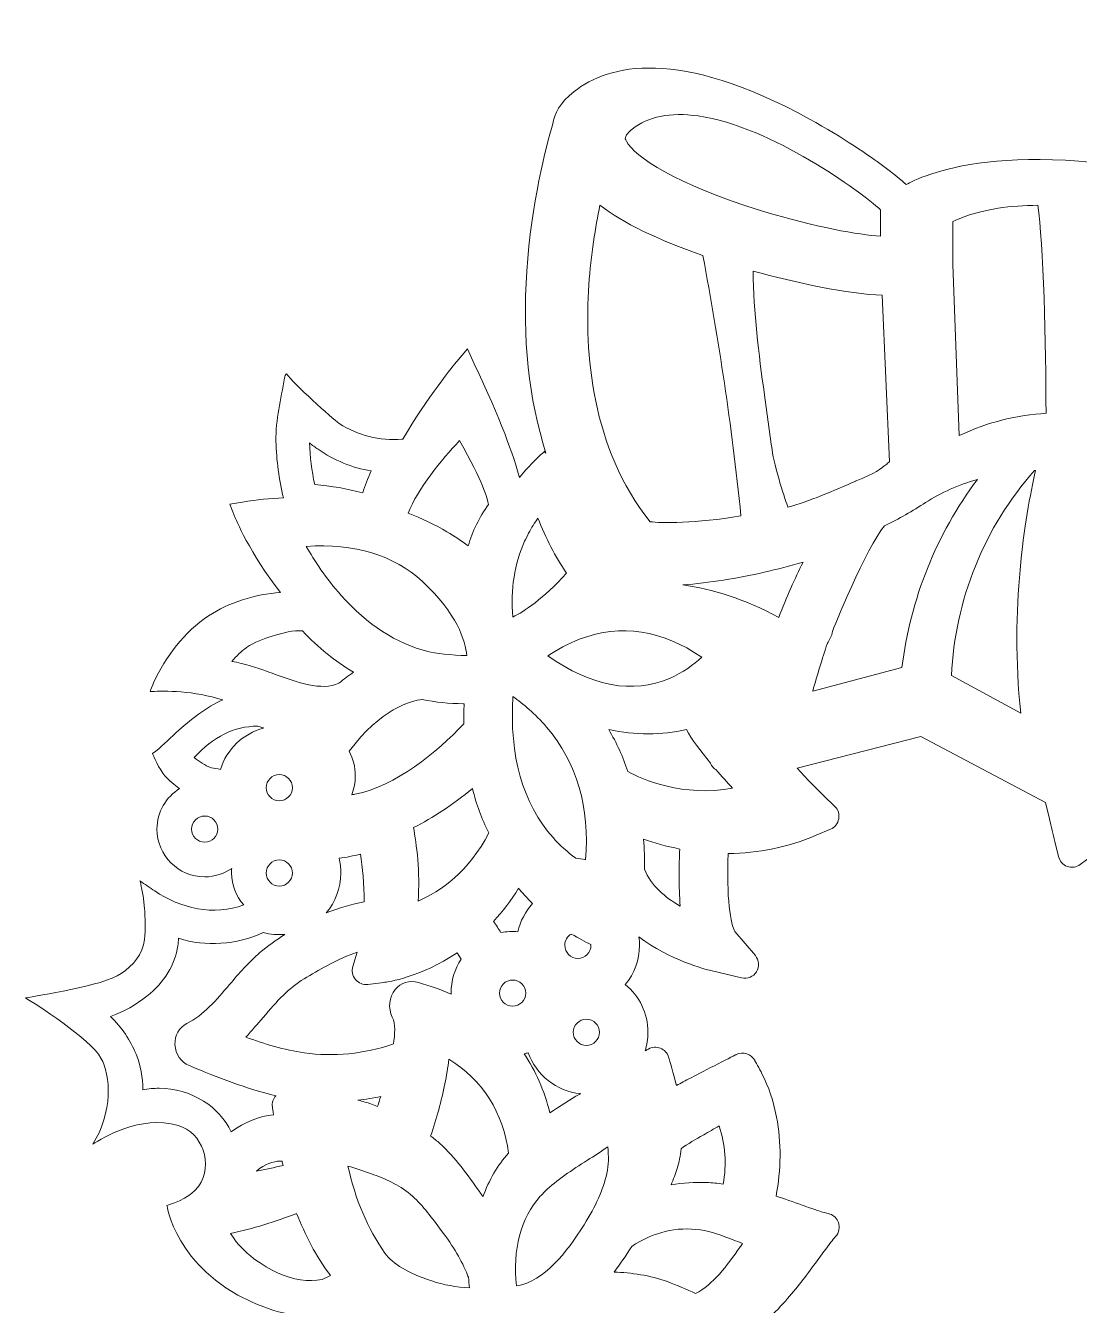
# Model space of a CAD drawing. Header units: millimetres. Extents: x 17 to 650, y -977 to -9.
# Drawn here: x 347.2 to 499.2, y -199 to -14.4 of the extents above; entities that cross this region are included whole.
import ezdxf

# ---------------------------------------------------------------- set-up
doc = ezdxf.new("R2010")
doc.units = ezdxf.units.MM
doc.header["$MEASUREMENT"] = 0
doc.layers.add('Layer 4', color=7, linetype='Continuous')

msp = doc.modelspace()

# ---------------------------------------------------------------- linework, layer by layer
at = {"layer": 'Layer 4', "lineweight": 0}
for points, knots in [([(646.87, -158.68), (637.45, -154.76), (641.13, -146.48), (639.84, -146.86), (636.29, -147.9), (632.24, -146.38), (630.25, -143.28), (634.46, -141.24), (638.1, -138.02), (640.73, -133.82), (640.99, -133.4), (642, -131.52), (642, -131.52), (642, -131.52), (639.9, -131.72), (639.38, -131.79), (632.04, -132.75), (624.52, -130.03), (619.63, -124.46), (622.81, -124.03), (625.26, -121.3), (625.26, -118.01), (625.26, -114.79), (622.9, -112.11), (619.82, -111.59), (622.51, -110.79), (624.48, -108.3), (624.48, -105.35), (624.48, -102.08), (622.05, -99.37), (618.91, -98.91), (618.91, -98.91), (619.46, -98.43), (619.46, -98.43), (619.46, -98.43), (617.59, -97.38), (617.59, -97.38), (614.81, -95.84), (612.24, -94.65), (609.89, -93.76), (611.46, -91.29), (611.93, -88.35), (612.6, -85.52), (613.05, -83.63), (613.51, -81.75), (614, -79.88), (614.49, -78), (615.23, -72.62), (615.23, -72.62), (615.23, -72.62), (602.96, -75.57), (598.57, -79.06), (598.95, -77.38), (599.09, -76.31), (599.1, -76.19), (599.1, -76.19), (599.33, -74.4), (599.33, -74.4), (599.33, -74.4), (597.52, -74.51), (597.52, -74.51), (593.18, -74.78), (589.27, -75.6), (585.82, -76.96), (586.09, -70.87), (580.93, -58.31), (580.36, -58.81), (577.92, -60.91), (573.96, -63.06), (571.76, -65.46), (571.72, -65.51), (571.67, -65.57), (571.63, -65.62), (573.5, -55.07), (574.13, -43.1), (572.71, -34.33), (572.15, -30.84), (571.28, -28.04), (570.13, -25.93), (570.09, -25.83), (570.07, -25.73), (570.03, -25.63), (569.92, -25.36), (569.76, -25.16), (569.57, -25.01), (568.53, -23.42), (567.29, -22.31), (565.84, -21.7), (548.5, -14.37), (521.1, -34.13), (517.75, -37.19), (489.02, -29.77), (476.09, -36.23), (474.21, -37.3), (473.5, -36.65), (472.43, -35.77), (470.78, -34.55), (468.96, -33.21), (465.17, -30.55), (460.27, -27.86), (441.32, -17.46), (431.33, -19.96), (426.29, -23.89), (424.24, -25.49), (423.43, -27.1), (423.25, -28.54), (422.23, -31.94), (420.13, -39.93), (419.47, -49.78), (418.82, -59.45), (419.77, -68.29), (422.24, -76.03), (422.24, -76.03), (422.01, -75.83), (422.01, -75.83), (422.02, -75.82), (422.04, -75.8), (422.07, -75.77), (422.03, -75.81), (421.97, -75.86), (421.88, -75.94), (420.81, -76.88), (419.61, -78.08), (418.42, -79.56), (417.6, -76.38), (415.73, -71.33), (411.91, -63.14), (411.91, -63.14), (410.91, -60.99), (410.91, -60.99), (410.91, -60.99), (409.4, -62.81), (409.4, -62.81), (409.12, -63.15), (405.05, -68.08), (401.6, -74.04), (401.56, -74.04), (401.52, -74.03), (401.47, -74.03), (398.28, -74.25), (395.12, -73.54), (392.43, -71.76), (391.32, -71.02), (385.85, -65.98), (384.82, -64.59), (384.69, -64.75), (384.59, -64.95), (384.55, -65.2), (384.01, -68.32), (383.24, -71.14), (383.31, -74.34), (383.36, -77.1), (383.75, -79.82), (384.38, -82.5), (382.51, -82.56), (380.54, -82.75), (378.47, -83.11), (378.47, -83.11), (376.63, -83.42), (376.63, -83.42), (376.63, -83.42), (377.33, -85.15), (377.33, -85.15), (377.43, -85.4), (379.55, -90.55), (383.97, -96.16), (380.35, -96.33), (376.43, -97.65), (373.6, -99.51), (370.09, -101.81), (367.43, -105.39), (365.66, -109.16), (365.56, -109.48), (365.14, -110.33), (365.17, -110.44), (366.4, -110.35), (370.82, -110.22), (374.86, -111.42), (375.12, -111.5), (375.39, -111.56), (375.66, -111.64), (373.16, -112.68), (371.03, -114.54), (368.88, -116.37), (367.8, -117.45), (366.7, -118.5), (365.52, -119.38), (365.47, -119.54), (366.56, -121.72), (367.26, -122.58), (367.91, -123.27), (368.63, -123.89), (369.41, -124.43), (367.45, -125.64), (366.14, -127.81), (366.14, -130.28), (366.14, -134.08), (369.23, -137.17), (373.03, -137.17), (374.48, -137.17), (375.82, -136.72), (376.93, -135.95), (376.91, -136.17), (376.9, -136.39), (376.9, -136.61), (376.9, -138.37), (377.56, -139.98), (378.65, -141.19), (374.4, -142.87), (369.5, -141.68), (365.82, -139.2), (365.1, -138.72), (364.41, -138.21), (363.67, -137.75), (363.8, -137.83), (363.87, -138.6), (363.91, -138.76), (363.98, -139.08), (364.05, -139.4), (364.1, -139.73), (364.22, -140.36), (364.29, -141), (364.34, -141.64), (364.45, -143.13), (364.55, -144.72), (364.36, -146.21), (364.08, -148.35), (362.72, -149.95), (360.97, -151.13), (358.35, -152.91), (348.82, -154.31), (347.2, -154.62), (347.2, -154.63), (347.2, -154.63), (347.2, -154.64), (348.6, -155.42), (356.52, -160.57), (358.07, -163.3), (359.47, -165.76), (359.82, -171.17), (356.88, -175.72), (358.35, -174.86), (363.68, -171.42), (369.21, -173.04), (372.68, -174.05), (374.37, -178.61), (372.14, -181.81), (370.84, -183.67), (367.58, -184.57), (367.58, -184.57), (367.58, -184.57), (368.82, -193.49), (379.76, -198.46), (381.44, -199.23), (383.2, -199.85), (385, -200.22), (380.06, -202.91), (375.76, -206.77), (372.6, -211.52), (372.35, -211.9), (371.84, -213.04), (371.84, -213.04), (371.84, -213.04), (381.21, -216.73), (388.79, -216.07), (384.6, -224.6), (376.93, -229.19), (376.91, -229.59), (376.89, -230.11), (383.37, -234.76), (395.44, -233.06), (396.38, -232.93), (397.32, -232.72), (398.27, -232.51), (397.26, -246.95), (393.72, -249.98), (393.72, -249.98), (393.72, -249.98), (399.35, -249.22), (401.31, -248.38), (402.72, -254.73), (397.91, -260.28), (397.91, -260.28), (397.91, -260.28), (399.8, -259.84), (402.29, -259.87), (402.52, -259.92), (402.76, -259.94), (403, -259.9), (403.02, -259.9), (403.05, -259.9), (403.07, -259.9), (405.04, -260), (407.29, -260.44), (409.26, -261.6), (415.41, -265.05), (417.29, -269.62), (417.29, -269.62), (417.29, -269.62), (420.67, -263.85), (422.66, -262.09), (424.29, -265.09), (424.44, -268.72), (423.09, -271.81), (422.68, -273.16), (422.25, -274.49), (421.68, -275.67), (423.5, -275.11), (425.38, -274.71), (426.98, -275.33), (428.94, -275.58), (430.82, -276.96), (431.96, -278.64), (432.87, -279.98), (435.95, -287.24), (436.74, -289.39), (437.23, -287.68), (438.34, -282.75), (438.33, -282.21), (447.16, -286.84), (443.42, -296.91), (443.42, -296.91), (443.42, -296.91), (444.64, -296.52), (446.38, -296.27), (446.75, -296.36), (447.14, -296.34), (447.51, -296.2), (447.6, -296.17), (447.68, -296.15), (447.76, -296.12), (450.31, -295.92), (453.46, -296.18), (455.74, -298.03), (458.6, -300.36), (461.08, -303.03), (462.46, -306.38), (463.34, -303.98), (463.86, -300.59), (464.18, -297.05), (464.57, -292.76), (470.01, -291.4), (470.01, -291.4), (470.01, -291.4), (468.1, -287.07), (467.96, -285.54), (469.62, -285.66), (471.27, -285.63), (472.76, -285.51), (474.24, -285.39), (475.7, -285.15), (477.14, -284.81), (476.86, -286.5), (477.03, -288.24), (477.05, -290.01), (477.09, -293.32), (475.74, -301.59), (475.74, -301.59), (475.74, -301.59), (488.98, -297.25), (492.54, -291.93), (493.21, -292.78), (495.33, -294.6), (495.33, -294.6), (495.33, -294.6), (496.04, -293.32), (496.87, -291.81), (496.91, -291.74), (496.96, -291.66), (496.99, -291.58), (497.8, -290.1), (498.7, -288.43), (499.11, -287.56), (499.85, -286.02), (500.87, -284.64), (501.6, -283.08), (501.69, -283.12), (501.79, -283.15), (501.91, -283.17), (503.48, -283.42), (505.02, -284.39), (506.43, -285.1), (507.75, -285.76), (509.05, -286.45), (510.29, -287.26), (512.79, -288.89), (515.08, -290.99), (516.42, -293.7), (516.8, -294.46), (518.9, -294.9), (519.31, -294.91), (521.47, -295), (523.86, -295.11), (525.67, -296.45), (527.06, -297.48), (527.92, -299.05), (528.42, -300.67), (529.07, -302.75), (529.49, -304.61), (529.7, -306.48), (529.7, -306.57), (529.69, -306.67), (529.69, -306.76), (529.66, -307.05), (529.71, -307.33), (529.8, -307.59), (529.9, -309.1), (529.86, -310.63), (529.69, -312.32), (529.52, -313.89), (534.79, -305.88), (538.63, -303.52), (542.21, -301.32), (546.84, -302.33), (549.58, -305.36), (550.65, -306.54), (544.73, -289.26), (557.05, -283.22), (557.12, -283.18), (557.16, -283.12), (557.22, -283.07), (561.68, -284.27), (566.37, -284.72), (570.94, -284.81), (572.37, -284.84), (566.92, -276.69), (567.45, -273.89), (568.08, -270.52), (572.93, -269.3), (575.8, -269.2), (579.44, -269.07), (583.06, -270.33), (586.29, -271.91), (589.2, -273.32), (594.08, -278.07), (593.87, -277.79), (592.18, -274.71), (597.32, -270.36), (600.33, -269.69), (604.6, -268.74), (615.44, -270.87), (614.35, -269.79), (612.02, -267.49), (609.65, -265.13), (608.06, -262.24), (607.32, -260.87), (606.66, -259.22), (606.62, -257.65), (606.56, -255.42), (612.06, -253.42), (611.52, -252.42), (609.45, -248.56), (606.72, -245.15), (603.45, -242.24), (603.65, -240.88), (603.77, -239.51), (603.82, -238.14), (604.78, -238.06), (605.7, -238.06), (606.58, -238.12), (607.03, -238.21), (607.45, -238.27), (607.8, -238.32), (607.8, -238.32), (608.03, -238.35), (608.03, -238.35), (608.49, -238.42), (608.95, -238.47), (609.41, -238.53), (616.11, -240.02), (619.83, -244.61), (619.86, -243.39), (620.03, -237.09), (620.45, -229.79), (615.94, -225.07), (616.43, -224.99), (616.92, -224.9), (617.41, -224.81), (618.93, -224.51), (621.78, -224.39), (622.75, -223.05), (623.1, -222.57), (623.24, -221.87), (622.86, -221.36), (621.73, -217.69), (618.95, -214.93), (616.07, -212.53), (615.62, -212.15), (615.17, -211.79), (614.71, -211.44), (619.86, -211.01), (625.05, -212.81), (628.88, -216.4), (629.43, -216.92), (631.21, -218.4), (631.21, -218.4), (631.21, -218.4), (631.29, -215.5), (631.13, -214.87), (630.34, -211.61), (630.57, -207.85), (633.37, -205.59), (635.72, -203.7), (638.9, -203.2), (641.81, -202.97), (642.44, -202.92), (644.69, -202.39), (644.69, -202.39), (644.69, -202.39), (643.06, -200.59), (642.34, -200.3), (638.97, -198.92), (635.15, -195.85), (638.1, -192.04), (640.14, -189.4), (643.12, -185.54), (643.12, -185.54), (643.12, -185.54), (638.09, -187.03), (634.98, -187), (631.79, -186.98), (628.6, -184.65), (629.2, -181.17), (629.44, -179.78), (629.48, -177.7), (629.48, -177.7), (629.48, -177.7), (623.71, -182.5), (621.75, -182.91), (622.11, -180.04), (621.96, -177.09), (621.23, -174.18), (621.03, -173.41), (620.12, -173.13), (619.43, -173.31), (619.18, -173.38), (618.92, -173.46), (618.67, -173.53), (619.08, -172.41), (619.36, -171.25), (619.49, -170.06), (619.97, -170.14), (622.16, -166.18), (622.93, -165.87), (623.97, -165.46), (625.21, -165.45), (626.31, -165.44), (628.96, -165.41), (635.7, -168.1), (635.23, -166.96), (634.29, -164.67), (636.39, -161.2), (638.57, -160.47), (640.9, -159.69), (648.57, -159.39), (646.87, -158.68)], [0, 0, 0, 0, 1, 1, 1, 2, 2, 2, 3, 3, 3, 4, 4, 4, 5, 5, 5, 6, 6, 6, 7, 7, 7, 8, 8, 8, 9, 9, 9, 10, 10, 10, 11, 11, 11, 12, 12, 12, 13, 13, 13, 14, 14, 14, 15, 15, 15, 16, 16, 16, 17, 17, 17, 18, 18, 18, 19, 19, 19, 20, 20, 20, 21, 21, 21, 22, 22, 22, 23, 23, 23, 24, 24, 24, 25, 25, 25, 26, 26, 26, 27, 27, 27, 28, 28, 28, 29, 29, 29, 30, 30, 30, 31, 31, 31, 32, 32, 32, 33, 33, 33, 34, 34, 34, 35, 35, 35, 36, 36, 36, 37, 37, 37, 38, 38, 38, 39, 39, 39, 40, 40, 40, 41, 41, 41, 42, 42, 42, 43, 43, 43, 44, 44, 44, 45, 45, 45, 46, 46, 46, 47, 47, 47, 48, 48, 48, 49, 49, 49, 50, 50, 50, 51, 51, 51, 52, 52, 52, 53, 53, 53, 54, 54, 54, 55, 55, 55, 56, 56, 56, 57, 57, 57, 58, 58, 58, 59, 59, 59, 60, 60, 60, 61, 61, 61, 62, 62, 62, 63, 63, 63, 64, 64, 64, 65, 65, 65, 66, 66, 66, 67, 67, 67, 68, 68, 68, 69, 69, 69, 70, 70, 70, 71, 71, 71, 72, 72, 72, 73, 73, 73, 74, 74, 74, 75, 75, 75, 76, 76, 76, 77, 77, 77, 78, 78, 78, 79, 79, 79, 80, 80, 80, 81, 81, 81, 82, 82, 82, 83, 83, 83, 84, 84, 84, 85, 85, 85, 86, 86, 86, 87, 87, 87, 88, 88, 88, 89, 89, 89, 90, 90, 90, 91, 91, 91, 92, 92, 92, 93, 93, 93, 94, 94, 94, 95, 95, 95, 96, 96, 96, 97, 97, 97, 98, 98, 98, 99, 99, 99, 100, 100, 100, 101, 101, 101, 102, 102, 102, 103, 103, 103, 104, 104, 104, 105, 105, 105, 106, 106, 106, 107, 107, 107, 108, 108, 108, 109, 109, 109, 110, 110, 110, 111, 111, 111, 112, 112, 112, 113, 113, 113, 114, 114, 114, 115, 115, 115, 116, 116, 116, 117, 117, 117, 118, 118, 118, 119, 119, 119, 120, 120, 120, 121, 121, 121, 122, 122, 122, 123, 123, 123, 124, 124, 124, 125, 125, 125, 126, 126, 126, 127, 127, 127, 128, 128, 128, 129, 129, 129, 130, 130, 130, 131, 131, 131, 132, 132, 132, 133, 133, 133, 134, 134, 134, 135, 135, 135, 136, 136, 136, 137, 137, 137, 138, 138, 138, 139, 139, 139, 140, 140, 140, 141, 141, 141, 142, 142, 142, 143, 143, 143, 144, 144, 144, 145, 145, 145, 146, 146, 146, 147, 147, 147, 148, 148, 148, 149, 149, 149, 150, 150, 150, 151, 151, 151, 152, 152, 152, 153, 153, 153, 154, 154, 154, 155, 155, 155, 156, 156, 156, 157, 157, 157, 158, 158, 158, 159, 159, 159, 160, 160, 160, 161, 161, 161, 162, 162, 162, 163, 163, 163, 164, 164, 164, 165, 165, 165, 166, 166, 166, 167, 167, 167, 168, 168, 168, 169, 169, 169, 170, 170, 170, 171, 171, 171, 172, 172, 172, 173, 173, 173, 174, 174, 174, 175, 175, 175, 176, 176, 176, 177, 177, 177, 178, 178, 178, 179, 179, 179, 180, 180, 180, 181, 181, 181, 182, 182, 182, 183, 183, 183, 184, 184, 184, 185, 185, 185, 185]), ([(433.86, -30.14), (434, -29.94), (434.25, -29.66), (434.68, -29.31), (436.94, -27.48), (440.17, -26.84), (444.19, -27.41), (454.88, -28.94), (467.58, -38.32), (470.5, -40.94), (470.5, -40.94), (470.5, -44.74), (470.5, -44.74), (467.37, -44.54), (461.26, -43.52), (453.32, -41.08), (440.9, -37.25), (435.06, -33.28), (433.84, -31.05), (433.76, -30.89), (433.71, -30.78), (433.69, -30.7), (433.76, -30.47), (433.81, -30.28), (433.86, -30.14)], [0, 0, 0, 0, 1, 1, 1, 2, 2, 2, 3, 3, 3, 4, 4, 4, 5, 5, 5, 6, 6, 6, 7, 7, 7, 8, 8, 8, 8]), ([(428.43, -51.77), (428.73, -47.4), (429.38, -43.41), (430.03, -40.29), (433.31, -42.82), (438.34, -45.27), (444.88, -47.53), (447.16, -59.97), (449.01, -71.64), (450.37, -85.08), (443.84, -86.21), (438.81, -86.16), (437.26, -85.93), (428.79, -75.33), (427.77, -61.54), (428.43, -51.77)], [0, 0, 0, 0, 1, 1, 1, 2, 2, 2, 3, 3, 3, 4, 4, 4, 5, 5, 5, 5]), ([(480.94, -42.63), (481.95, -42.12), (484.09, -41.24), (487.44, -40.72), (489.31, -40.43), (491.23, -40.3), (493.16, -40.29), (494.02, -45.59), (494.36, -60.57), (494.36, -70.3), (490.29, -70.58), (486, -71.49), (481.86, -73.51), (481.86, -73.51), (480.94, -48.81), (480.94, -48.81), (480.94, -48.81), (480.94, -42.63), (480.94, -42.63)], [0, 0, 0, 0, 1, 1, 1, 2, 2, 2, 3, 3, 3, 4, 4, 4, 5, 5, 5, 6, 6, 6, 6]), ([(471.78, -77.29), (471.59, -77.44), (471.42, -77.58), (471.26, -77.71), (470.5, -78.35), (469.84, -78.9), (466.99, -80.04), (466.97, -80.05), (466.94, -80.06), (466.92, -80.07), (463.78, -81.49), (460.13, -83.01), (457.14, -83.85), (457.14, -83.85), (455.33, -78.65), (454.93, -76.06), (454.5, -73.24), (454.14, -70.41), (453.75, -67.58), (452.93, -61.67), (452.17, -55.75), (452.12, -49.78), (458.25, -51.48), (465.87, -53.09), (470.75, -53.28), (470.75, -53.28), (471.78, -77.29), (471.78, -77.29)], [0, 0, 0, 0, 1, 1, 1, 2, 2, 2, 3, 3, 3, 4, 4, 4, 5, 5, 5, 6, 6, 6, 7, 7, 7, 8, 8, 8, 9, 9, 9, 9]), ([(389.37, -75.49), (391.66, -77.08), (394.27, -78.14), (397.03, -78.61), (396.55, -79.71), (396.15, -80.77), (395.82, -81.78), (393.59, -81.17), (391.27, -80.77), (388.89, -80.59), (388.46, -78.57), (388.2, -76.55), (388.14, -74.56), (388.54, -74.89), (388.96, -75.2), (389.37, -75.49)], [0, 0, 0, 0, 1, 1, 1, 2, 2, 2, 3, 3, 3, 4, 4, 4, 5, 5, 5, 5]), ([(409.78, -74.24), (413.16, -80.21), (413.82, -82.64), (413.95, -83.45), (412.6, -85.33), (411.63, -87.33), (411.04, -89.43), (410.06, -88.7), (409.03, -88.02), (407.96, -87.38), (406.22, -86.35), (404.34, -85.45), (402.37, -84.69), (403.75, -81.16), (407.2, -77.02), (409.78, -74.24)], [0, 0, 0, 0, 1, 1, 1, 2, 2, 2, 3, 3, 3, 4, 4, 4, 5, 5, 5, 5]), ([(490.71, -113.55), (490.71, -113.55), (480.74, -108.14), (480.74, -108.14), (481.19, -97.24), (485.45, -86.73), (492.71, -78.55), (492.76, -78.55), (492.81, -78.55), (492.86, -78.54), (491.32, -85.29), (489.13, -98.41), (490.71, -113.55)], [0, 0, 0, 0, 1, 1, 1, 2, 2, 2, 3, 3, 3, 4, 4, 4, 4]), ([(477, -83.17), (479.25, -81.73), (481.75, -80.62), (484.47, -79.84), (478.52, -87.78), (474.79, -97.15), (473.58, -106.98), (473.58, -106.98), (460.72, -110.37), (460.72, -110.37), (461.39, -107.96), (462.09, -105.68), (462.81, -103.53), (462.81, -103.53), (463.61, -102.24), (463.56, -101.76), (463.55, -101.66), (468.51, -89.5), (471.06, -86.55), (473.15, -85.52), (475.15, -84.38), (477, -83.17)], [0, 0, 0, 0, 1, 1, 1, 2, 2, 2, 3, 3, 3, 4, 4, 4, 5, 5, 5, 6, 6, 6, 7, 7, 7, 7]), ([(419.17, -88.74), (419.31, -88.56), (419.69, -87.78), (419.75, -87.57), (420.15, -86.82), (420.6, -86.1), (421.09, -85.41), (422.22, -88.3), (423.6, -90.97), (425.21, -93.38), (421.79, -97.1), (419.14, -98.86), (417.45, -99.7), (417.12, -95.69), (417.7, -92.01), (419.17, -88.74)], [0, 0, 0, 0, 1, 1, 1, 2, 2, 2, 3, 3, 3, 4, 4, 4, 5, 5, 5, 5]), ([(404.43, -94.55), (409.43, -99.14), (410.61, -103.15), (410.85, -105.24), (408.71, -105.22), (406.16, -104.9), (405.21, -104.67), (400.7, -103.53), (396.5, -100.81), (392.72, -96.57), (390.5, -94.09), (388.82, -91.5), (387.67, -89.49), (394.67, -89.06), (400.3, -90.75), (404.43, -94.55)], [0, 0, 0, 0, 1, 1, 1, 2, 2, 2, 3, 3, 3, 4, 4, 4, 5, 5, 5, 5]), ([(442, -95.06), (443.89, -94.91), (445.88, -94.67), (447.87, -94.35), (451.8, -93.73), (455.64, -92.86), (459.33, -91.76), (458.13, -94.13), (456.96, -96.8), (455.82, -99.74), (450.91, -97.05), (446.23, -95.65), (442, -95.06)], [0, 0, 0, 0, 1, 1, 1, 2, 2, 2, 3, 3, 3, 4, 4, 4, 4]), ([(427.2, -102.85), (433.1, -100.64), (438.98, -101.53), (444.71, -105.49), (443.56, -106.54), (442, -107.7), (440.06, -108.53), (434.73, -110.81), (428.84, -109.72), (422.53, -105.29), (423.8, -104.42), (425.37, -103.53), (427.2, -102.85)], [0, 0, 0, 0, 1, 1, 1, 2, 2, 2, 3, 3, 3, 4, 4, 4, 4]), ([(379.07, -104.1), (380.2, -103.27), (381.52, -102.81), (382.77, -102.43), (382.77, -102.43), (382.77, -102.43), (382.77, -102.43), (384.42, -101.94), (385.8, -101.57), (387.13, -101.69), (389.42, -104.12), (391.88, -106.11), (394.49, -107.65), (393.78, -108.12), (393.07, -108.66), (392.39, -109.24), (389.9, -110.4), (386.27, -109.07), (383.34, -108), (382.86, -107.82), (382.4, -107.66), (381.96, -107.51), (380.54, -107.01), (378.78, -106.4), (376.92, -106.08), (377.59, -105.31), (378.3, -104.65), (379.07, -104.1)], [0, 0, 0, 0, 1, 1, 1, 2, 2, 2, 3, 3, 3, 4, 4, 4, 5, 5, 5, 6, 6, 6, 7, 7, 7, 8, 8, 8, 9, 9, 9, 9]), ([(410.42, -115.1), (406.44, -119.2), (400.63, -124.09), (394.7, -125.25), (394.54, -125.28), (394.39, -125.3), (394.24, -125.33), (394.57, -124.47), (394.75, -123.54), (394.75, -122.6), (394.75, -121.35), (394.45, -120.14), (393.86, -119.05), (398.38, -112.92), (402.77, -111.78), (404.39, -111.57), (406.32, -111.99), (408.31, -112.19), (410.31, -112.19), (410.36, -112.19), (410.4, -112.19), (410.44, -112.19), (410.4, -113.18), (410.4, -114.15), (410.42, -115.1)], [0, 0, 0, 0, 1, 1, 1, 2, 2, 2, 3, 3, 3, 4, 4, 4, 5, 5, 5, 6, 6, 6, 7, 7, 7, 8, 8, 8, 8]), ([(427.93, -134.72), (427.47, -134.6), (427.01, -134.51), (426.53, -134.46), (425.34, -133.59), (424.24, -132.6), (423.26, -131.5), (418.9, -126.61), (416.93, -119.62), (417.49, -111.16), (418.95, -112.19), (420.7, -113.65), (422.32, -115.56), (426.74, -120.76), (428.62, -127.2), (427.93, -134.72)], [0, 0, 0, 0, 1, 1, 1, 2, 2, 2, 3, 3, 3, 4, 4, 4, 5, 5, 5, 5]), ([(375.29, -121.68), (374.87, -121.57), (374.43, -121.49), (373.99, -121.44), (373.06, -121.05), (372.23, -120.56), (371.51, -119.95), (374.25, -116.95), (377.31, -115.43), (380.62, -115.43), (380.62, -115.43), (380.67, -115.43), (380.67, -115.43), (380.91, -115.51), (381.15, -115.59), (381.4, -115.66), (381.44, -115.68), (381.49, -115.69), (381.53, -115.71), (378.56, -116.49), (376.2, -118.76), (375.29, -121.68)], [0, 0, 0, 0, 1, 1, 1, 2, 2, 2, 3, 3, 3, 4, 4, 4, 5, 5, 5, 6, 6, 6, 7, 7, 7, 7]), ([(446.37, -121.4), (446.49, -121.52), (446.62, -121.61), (446.76, -121.69), (447.57, -122.63), (448.39, -123.54), (449.14, -124.35), (442.1, -125.72), (436.13, -123.09), (434.04, -121.99), (433.36, -119.85), (432.44, -117.81), (431.29, -115.92), (435.16, -116.73), (438.91, -116.73), (442.49, -115.92), (443.29, -117.3), (444.46, -118.92), (445.98, -120.76), (446.06, -121), (446.19, -121.22), (446.37, -121.4)], [0, 0, 0, 0, 1, 1, 1, 2, 2, 2, 3, 3, 3, 4, 4, 4, 5, 5, 5, 6, 6, 6, 7, 7, 7, 7]), ([(496.16, -134.25), (496.32, -134.9), (496.79, -135.43), (497.42, -135.66), (498.06, -135.89), (498.76, -135.79), (499.3, -135.39), (499.3, -135.39), (501.13, -134.04), (501.13, -134.04), (507.83, -129.07), (519.05, -120.81), (522.93, -118.09), (523.44, -118.25), (524.07, -118.44), (524.81, -118.67), (524.47, -119.17), (524.28, -119.78), (524.28, -120.43), (524.28, -121.7), (524.99, -122.93), (526.08, -123.55), (529.29, -125.38), (533.12, -126.38), (537.74, -126.6), (537.43, -128.47), (537.05, -130.29), (536.58, -132.04), (536.01, -134.19), (533, -140.86), (531.9, -143.25), (531.57, -143.94), (531.68, -144.76), (532.16, -145.36), (532.65, -145.95), (533.43, -146.21), (534.18, -146.03), (534.61, -145.93), (542.88, -143.92), (548.45, -141.92), (548.43, -142.71), (548.44, -143.45), (548.46, -144.11), (548.47, -144.35), (548.48, -144.59), (548.49, -144.83), (548.55, -146.44), (548.61, -147.96), (548.26, -149.34), (548.09, -150.01), (547.23, -151.47), (546.6, -152.54), (545.25, -154.85), (544.5, -156.13), (545.48, -157.43), (545.92, -158.02), (546.58, -158.31), (547.43, -158.28), (548.57, -158.25), (553.77, -157.19), (558.84, -155.06), (557.08, -157.4), (555.5, -159.88), (554.12, -162.49), (553.62, -163.43), (553.62, -164.58), (554.12, -165.57), (554.61, -166.55), (555.53, -167.24), (556.57, -167.4), (559.82, -167.91), (563.05, -168.21), (566.19, -168.29), (567.34, -168.33), (568.65, -168.36), (570.01, -168.27), (569.32, -170.34), (568.21, -172.37), (566.92, -174.48), (563.03, -172.16), (558.84, -170.57), (554.44, -169.73), (554.02, -169.61), (553.58, -169.55), (553.15, -169.57), (551.82, -169.6), (550.67, -170.39), (550.13, -171.64), (549.68, -172.69), (550.87, -178.2), (551.21, -179.89), (547.22, -179.83), (543.27, -180.52), (539.66, -181.9), (539.48, -181.97), (539.29, -182.04), (539.08, -182.12), (537.02, -182.87), (533.56, -184.13), (533.36, -187.41), (533.23, -189.58), (534.38, -191.8), (535.63, -193.67), (534.87, -193.99), (534, -194.4), (532.98, -194.86), (532.25, -195.2), (531.34, -195.62), (531.14, -195.69), (529.66, -196.12), (528.13, -196.34), (526.58, -196.34), (526.58, -196.34), (526.58, -196.34), (526.58, -196.34), (525.4, -196.34), (522.87, -196.02), (521.99, -195.9), (521.45, -195.83), (520.91, -195.98), (520.48, -196.31), (520.05, -196.65), (519.78, -197.15), (519.73, -197.69), (519.7, -197.99), (519.69, -198.46), (519.86, -198.9), (521.09, -202.32), (523.08, -205.16), (525.69, -207.29), (524.65, -207.96), (523.75, -208.84), (523.07, -209.89), (521.87, -209.31), (520.56, -209), (519.21, -209), (518.12, -209), (517.06, -209.2), (516.06, -209.58), (515.67, -208.81), (515.19, -207.92), (514.62, -206.89), (513.64, -205.13), (512.56, -203.67), (511.3, -202.42), (511.22, -202.34), (511.13, -202.25), (511.04, -202.15), (510.36, -201.42), (509.23, -200.19), (507.67, -200.61), (507.13, -200.75), (506.17, -201.22), (505.83, -202.71), (505.17, -205.59), (503.21, -207.39), (500.52, -209.61), (499.53, -210.42), (498.45, -211.34), (497.47, -212.39), (495.04, -209.24), (491.98, -206.67), (488.52, -204.86), (488.44, -204.82), (488.37, -204.79), (488.29, -204.76), (487.71, -204.54), (487.01, -204.31), (486.24, -204.16), (485.55, -204.04), (484.87, -203.94), (484.21, -203.85), (484.21, -203.85), (484.12, -203.84), (484.12, -203.84), (484.12, -203.84), (484.12, -203.84), (484.12, -203.84), (484.12, -203.84), (484.11, -203.84), (484.11, -203.84), (483.02, -203.68), (482.01, -204.44), (481.86, -205.54), (481.8, -205.92), (481.86, -206.29), (482.01, -206.62), (482.07, -207.49), (481.96, -209.99), (481.9, -210.67), (481.69, -212.99), (481.17, -215.32), (480.34, -217.58), (480.15, -218.08), (479.02, -220.63), (478.18, -222.44), (475.26, -220.21), (472.22, -217.99), (468.66, -216.61), (465.61, -215.42), (462.44, -215.03), (459.33, -214.74), (459.87, -214.42), (460.32, -213.97), (460.61, -213.43), (461.06, -212.57), (461.08, -211.57), (460.67, -210.63), (459.22, -207.31), (456.71, -204.37), (453.19, -201.87), (453.42, -201.67), (453.64, -201.47), (453.88, -201.26), (453.88, -201.26), (453.98, -201.17), (453.98, -201.17), (455.23, -200.08), (456.3, -198.9), (457.1, -198), (458.65, -196.24), (460.02, -194.36), (461.35, -192.54), (462, -191.66), (462.67, -190.74), (463.34, -189.87), (463.57, -189.57), (463.8, -189.3), (464.02, -189.05), (464.53, -188.49), (464.67, -187.7), (464.41, -187.01), (464.39, -186.95), (464.36, -186.88), (464.34, -186.83), (464.07, -186.28), (463.58, -185.88), (462.98, -185.74), (462.7, -185.67), (462.41, -185.61), (462.15, -185.54), (461.87, -185.47), (460.37, -184.94), (459.17, -184.51), (457.94, -184.08), (456.56, -183.59), (455.48, -183.23), (455.46, -183.22), (455.44, -183.21), (455.43, -183.21), (456.17, -179.42), (456.2, -175.51), (455.5, -171.81), (455.06, -169.53), (454.35, -167.43), (453.4, -165.58), (453.06, -164.93), (452.36, -163.63), (452.36, -163.63), (451.84, -162.68), (450.66, -162.31), (449.69, -162.8), (449.69, -162.8), (444.86, -165.26), (443.26, -166.09), (443.26, -166.09), (443.17, -166.14), (443.17, -166.14), (442.36, -166.55), (441.66, -166.92), (441.06, -167.26), (440.61, -165.53), (440.09, -163.72), (439.94, -163.18), (439.77, -162.59), (439.33, -162.11), (438.76, -161.88), (438.19, -161.65), (437.55, -161.7), (437.01, -162), (436.9, -162.07), (436.74, -162.16), (436.54, -162.28), (436.81, -161.43), (436.96, -160.53), (436.96, -159.59), (436.96, -156.86), (435.72, -154.36), (433.69, -152.71), (434.99, -151.13), (435.73, -149.14), (435.73, -147.04), (435.73, -146.64), (435.71, -146.24), (435.65, -145.84), (440.11, -149.19), (445.29, -150.52), (446, -150.69), (446, -150.69), (450.45, -151.75), (450.45, -151.75), (451.29, -151.95), (452.16, -151.59), (452.61, -150.86), (453.07, -150.12), (453, -149.18), (452.44, -148.52), (452.44, -148.52), (449.5, -145.03), (449.5, -145.03), (448.88, -144.27), (448.24, -139.94), (448.52, -133.81), (452.87, -133.77), (457.14, -132.88), (461.2, -131.17), (461.2, -131.17), (463.29, -130.29), (463.29, -130.29), (463.9, -130.03), (464.35, -129.47), (464.47, -128.82), (464.6, -128.16), (464.39, -127.48), (463.91, -127.01), (463.91, -127.01), (462.29, -125.43), (462.29, -125.43), (461.31, -124.49), (459.94, -123.09), (458.46, -121.5), (458.46, -121.5), (476.31, -116.94), (476.31, -116.94), (476.31, -116.94), (494.31, -126.42), (494.31, -126.42), (494.31, -126.42), (494.87, -128.81), (494.87, -128.81), (495.12, -129.95), (495.38, -131.01), (495.64, -132.05), (495.64, -132.05), (496.16, -134.25), (496.16, -134.25)], [0, 0, 0, 0, 1, 1, 1, 2, 2, 2, 3, 3, 3, 4, 4, 4, 5, 5, 5, 6, 6, 6, 7, 7, 7, 8, 8, 8, 9, 9, 9, 10, 10, 10, 11, 11, 11, 12, 12, 12, 13, 13, 13, 14, 14, 14, 15, 15, 15, 16, 16, 16, 17, 17, 17, 18, 18, 18, 19, 19, 19, 20, 20, 20, 21, 21, 21, 22, 22, 22, 23, 23, 23, 24, 24, 24, 25, 25, 25, 26, 26, 26, 27, 27, 27, 28, 28, 28, 29, 29, 29, 30, 30, 30, 31, 31, 31, 32, 32, 32, 33, 33, 33, 34, 34, 34, 35, 35, 35, 36, 36, 36, 37, 37, 37, 38, 38, 38, 39, 39, 39, 40, 40, 40, 41, 41, 41, 42, 42, 42, 43, 43, 43, 44, 44, 44, 45, 45, 45, 46, 46, 46, 47, 47, 47, 48, 48, 48, 49, 49, 49, 50, 50, 50, 51, 51, 51, 52, 52, 52, 53, 53, 53, 54, 54, 54, 55, 55, 55, 56, 56, 56, 57, 57, 57, 58, 58, 58, 59, 59, 59, 60, 60, 60, 61, 61, 61, 62, 62, 62, 63, 63, 63, 64, 64, 64, 65, 65, 65, 66, 66, 66, 67, 67, 67, 68, 68, 68, 69, 69, 69, 70, 70, 70, 71, 71, 71, 72, 72, 72, 73, 73, 73, 74, 74, 74, 75, 75, 75, 76, 76, 76, 77, 77, 77, 78, 78, 78, 79, 79, 79, 80, 80, 80, 81, 81, 81, 82, 82, 82, 83, 83, 83, 84, 84, 84, 85, 85, 85, 86, 86, 86, 87, 87, 87, 88, 88, 88, 89, 89, 89, 90, 90, 90, 91, 91, 91, 92, 92, 92, 93, 93, 93, 94, 94, 94, 95, 95, 95, 96, 96, 96, 97, 97, 97, 98, 98, 98, 99, 99, 99, 100, 100, 100, 101, 101, 101, 102, 102, 102, 103, 103, 103, 104, 104, 104, 105, 105, 105, 106, 106, 106, 107, 107, 107, 108, 108, 108, 109, 109, 109, 110, 110, 110, 111, 111, 111, 112, 112, 112, 113, 113, 113, 114, 114, 114, 115, 115, 115, 115]), ([(381.9, -124.31), (381.9, -123.27), (382.74, -122.42), (383.79, -122.42), (384.83, -122.42), (385.67, -123.27), (385.67, -124.31), (385.67, -125.35), (384.83, -126.2), (383.79, -126.2), (382.74, -126.2), (381.9, -125.35), (381.9, -124.31)], [0, 0, 0, 0, 1, 1, 1, 2, 2, 2, 3, 3, 3, 4, 4, 4, 4]), ([(403.79, -140.68), (404.15, -136.51), (403.56, -132.34), (403.14, -130.05), (405.94, -128.66), (408.79, -126.77), (411.65, -124.42), (412.2, -126.7), (412.98, -128.83), (414, -130.81), (411.17, -136.39), (407.05, -139.24), (403.79, -140.68)], [0, 0, 0, 0, 1, 1, 1, 2, 2, 2, 3, 3, 3, 4, 4, 4, 4]), ([(373.03, -132.17), (371.99, -132.17), (371.14, -131.32), (371.14, -130.28), (371.14, -129.24), (371.99, -128.39), (373.03, -128.39), (374.07, -128.39), (374.92, -129.24), (374.92, -130.28), (374.92, -131.32), (374.07, -132.17), (373.03, -132.17)], [0, 0, 0, 0, 1, 1, 1, 2, 2, 2, 3, 3, 3, 4, 4, 4, 4]), ([(436.32, -131.73), (437.83, -132.26), (439.59, -132.77), (441.54, -133.15), (441.42, -135.49), (441.36, -138.52), (441.62, -141.39), (439.48, -140.15), (437.3, -138.39), (436.45, -136.07), (436.48, -134.6), (436.44, -133.15), (436.32, -131.73)], [0, 0, 0, 0, 1, 1, 1, 2, 2, 2, 3, 3, 3, 4, 4, 4, 4]), ([(383.79, -134.72), (384.83, -134.72), (385.67, -135.57), (385.67, -136.61), (385.67, -137.65), (384.83, -138.5), (383.79, -138.5), (382.74, -138.5), (381.9, -137.65), (381.9, -136.61), (381.9, -135.57), (382.74, -134.72), (383.79, -134.72)], [0, 0, 0, 0, 1, 1, 1, 2, 2, 2, 3, 3, 3, 4, 4, 4, 4]), ([(392.42, -134.49), (393.43, -134.36), (394.47, -134.15), (395.51, -133.87), (395.78, -135.78), (396.02, -138.24), (396.01, -140.79), (394.22, -141.11), (392.38, -141.65), (390.55, -142.37), (391.87, -140.82), (392.67, -138.81), (392.67, -136.61), (392.67, -135.89), (392.59, -135.18), (392.42, -134.49)], [0, 0, 0, 0, 1, 1, 1, 2, 2, 2, 3, 3, 3, 4, 4, 4, 5, 5, 5, 5]), ([(418.29, -138.82), (418.44, -139), (418.6, -139.18), (418.75, -139.36), (419.25, -139.93), (419.77, -140.49), (420.32, -141.03), (419.27, -142.17), (418.53, -143.57), (418.18, -145.08), (417.37, -145.02), (416.55, -145.06), (415.76, -145.21), (415.42, -144.68), (415.07, -144.13), (414.67, -143.6), (416.01, -142.14), (417.22, -140.55), (418.29, -138.82)], [0, 0, 0, 0, 1, 1, 1, 2, 2, 2, 3, 3, 3, 4, 4, 4, 5, 5, 5, 6, 6, 6, 6]), ([(372.85, -169.5), (370.87, -168.28), (368.73, -167.66), (366.46, -167.66), (365.69, -167.66), (364.91, -167.73), (364.1, -167.87), (364.13, -166.13), (363.81, -164.37), (363.13, -162.73), (362.31, -160.73), (361.08, -158.91), (359.45, -157.29), (361.37, -156.6), (363.14, -155.62), (364.69, -154.38), (367.22, -152.36), (368.76, -149.85), (369.15, -147.11), (369.2, -146.75), (369.23, -146.39), (369.25, -146.03), (373.21, -147.27), (377.55, -147), (381.47, -145.19), (382.48, -145.47), (383.55, -145.56), (384.57, -145.47), (383.33, -146.27), (382.13, -147.15), (381, -148.09), (379.34, -149.49), (377.95, -151.11), (376.62, -152.69), (374.7, -154.95), (372.89, -157.09), (370.45, -158.32), (369.34, -158.88), (368.69, -160.04), (368.74, -161.35), (368.79, -162.72), (369.59, -163.91), (370.77, -164.39), (370.77, -164.39), (370.91, -164.45), (370.91, -164.45), (374.91, -166.08), (379.01, -167.75), (383.33, -168.73), (383.32, -168.73), (383.32, -168.74), (383.31, -168.74), (382.9, -169.18), (382.71, -169.77), (382.79, -170.37), (382.8, -170.48), (382.86, -170.93), (382.93, -171.48), (380.87, -171.7), (378.84, -172.52), (376.86, -173.94), (375.97, -172.12), (374.6, -170.58), (372.85, -169.5)], [0, 0, 0, 0, 1, 1, 1, 2, 2, 2, 3, 3, 3, 4, 4, 4, 5, 5, 5, 6, 6, 6, 7, 7, 7, 8, 8, 8, 9, 9, 9, 10, 10, 10, 11, 11, 11, 12, 12, 12, 13, 13, 13, 14, 14, 14, 15, 15, 15, 16, 16, 16, 17, 17, 17, 18, 18, 18, 19, 19, 19, 20, 20, 20, 21, 21, 21, 21]), ([(426.85, -148.93), (425.8, -148.93), (424.96, -148.09), (424.96, -147.04), (424.96, -146.35), (425.33, -145.74), (425.9, -145.41), (426.98, -146.06), (427.94, -146.56), (428.73, -146.92), (428.73, -146.96), (428.73, -147), (428.73, -147.04), (428.73, -148.09), (427.89, -148.93), (426.85, -148.93)], [0, 0, 0, 0, 1, 1, 1, 2, 2, 2, 3, 3, 3, 4, 4, 4, 5, 5, 5, 5]), ([(378.95, -160.28), (379.83, -159.36), (380.65, -158.39), (381.46, -157.45), (382.44, -156.29), (383.36, -155.2), (384.37, -154.21), (386.17, -152.45), (388.46, -151.16), (390.65, -149.99), (392.27, -149.12), (393.7, -148.49), (395.04, -148.05), (395.04, -148.05), (394.4, -150.1), (394.4, -150.1), (394.2, -150.74), (394.34, -151.45), (394.77, -151.97), (395.21, -152.49), (395.88, -152.76), (396.55, -152.68), (396.55, -152.68), (398.86, -152.4), (398.86, -152.4), (398.86, -152.4), (398.86, -152.4), (398.86, -152.4), (399.43, -152.33), (404.14, -151.67), (409.42, -148.11), (409.42, -148.12), (409.42, -148.12), (409.42, -148.13), (409.42, -148.13), (410.03, -149.03), (410.03, -149.03), (409.07, -150.48), (408.55, -152.17), (408.55, -153.94), (408.55, -153.99), (408.55, -154.03), (408.55, -154.08), (407.08, -153.43), (405.51, -152.87), (403.84, -152.4), (402.57, -152.04), (401.32, -152.43), (400.51, -153.42), (399.62, -154.5), (399.44, -156.14), (400.08, -157.41), (400.58, -158.4), (400.47, -159.93), (400.25, -161.27), (396.02, -162.71), (391.6, -163.15), (387.39, -162.55), (384.51, -162.14), (381.67, -161.28), (378.95, -160.28)], [0, 0, 0, 0, 1, 1, 1, 2, 2, 2, 3, 3, 3, 4, 4, 4, 5, 5, 5, 6, 6, 6, 7, 7, 7, 8, 8, 8, 9, 9, 9, 10, 10, 10, 11, 11, 11, 12, 12, 12, 13, 13, 13, 14, 14, 14, 15, 15, 15, 16, 16, 16, 17, 17, 17, 18, 18, 18, 19, 19, 19, 20, 20, 20, 20]), ([(417.44, -155.83), (416.4, -155.83), (415.55, -154.98), (415.55, -153.94), (415.55, -152.9), (416.4, -152.05), (417.44, -152.05), (418.48, -152.05), (419.33, -152.9), (419.33, -153.94), (419.33, -154.98), (418.48, -155.83), (417.44, -155.83)], [0, 0, 0, 0, 1, 1, 1, 2, 2, 2, 3, 3, 3, 4, 4, 4, 4]), ([(429.96, -159.59), (429.96, -160.63), (429.11, -161.48), (428.07, -161.48), (427.03, -161.48), (426.18, -160.63), (426.18, -159.59), (426.18, -158.55), (427.03, -157.7), (428.07, -157.7), (429.11, -157.7), (429.96, -158.55), (429.96, -159.59)], [0, 0, 0, 0, 1, 1, 1, 2, 2, 2, 3, 3, 3, 4, 4, 4, 4]), ([(416.83, -177.01), (415.27, -178.78), (414.03, -180.91), (413.16, -183.3), (413.01, -183.09), (412.86, -182.87), (412.71, -182.65), (412.71, -182.65), (412.65, -182.57), (412.65, -182.57), (410.95, -180.16), (409.19, -177.67), (406.95, -175.64), (406.53, -175.27), (406.09, -174.9), (405.61, -174.56), (406.48, -172.01), (407.17, -169.47), (407.66, -167.01), (407.89, -165.86), (408.12, -164.68), (408.24, -163.48), (413.01, -166.33), (416.18, -171.28), (416.83, -177.01)], [0, 0, 0, 0, 1, 1, 1, 2, 2, 2, 3, 3, 3, 4, 4, 4, 5, 5, 5, 6, 6, 6, 7, 7, 7, 8, 8, 8, 8]), ([(427.21, -168.44), (427.17, -168.46), (427.14, -168.48), (427.11, -168.5), (425.69, -169.36), (424.23, -170.25), (422.82, -171.2), (421.99, -167.99), (420.75, -165.14), (419.08, -162.68), (419.29, -162.64), (419.49, -162.59), (419.69, -162.54), (420.83, -165.73), (423.74, -168.1), (427.21, -168.44)], [0, 0, 0, 0, 1, 1, 1, 2, 2, 2, 3, 3, 3, 4, 4, 4, 5, 5, 5, 5]), ([(398.41, -168.85), (398.27, -169.32), (398.12, -169.8), (397.96, -170.28), (397.65, -170.16), (397.33, -170.04), (397.01, -169.92), (396.49, -169.73), (395.85, -169.55), (395.13, -169.39), (396.23, -169.27), (397.32, -169.08), (398.41, -168.85)], [0, 0, 0, 0, 1, 1, 1, 2, 2, 2, 3, 3, 3, 4, 4, 4, 4]), ([(440.28, -181.58), (440.63, -180.8), (440.92, -180.02), (441.17, -179.24), (441.46, -178.33), (441.64, -177.4), (441.72, -176.4), (442.7, -175.66), (443.82, -175.03), (444.99, -174.37), (445.72, -173.96), (446.47, -173.54), (447.2, -173.08), (448.13, -175.77), (448.34, -178.66), (447.8, -181.48), (447.01, -181.37), (446.22, -181.29), (445.43, -181.26), (443.7, -181.18), (441.98, -181.29), (440.28, -181.58)], [0, 0, 0, 0, 1, 1, 1, 2, 2, 2, 3, 3, 3, 4, 4, 4, 5, 5, 5, 6, 6, 6, 7, 7, 7, 7]), ([(417.99, -196.17), (417.4, -190.99), (418.62, -186.35), (421.42, -183.24), (421.61, -183.09), (421.77, -182.92), (421.91, -182.73), (421.95, -182.68), (422, -182.64), (422.04, -182.59), (423.87, -180.83), (425.98, -179.48), (428.22, -178.05), (429.19, -177.43), (430.18, -176.79), (431.16, -176.11), (431.3, -177.45), (431.31, -178.72), (431.03, -179.94), (430.5, -182.28), (429.42, -184.7), (427.74, -187.35), (425.19, -191.37), (422.07, -195.47), (417.99, -196.17)], [0, 0, 0, 0, 1, 1, 1, 2, 2, 2, 3, 3, 3, 4, 4, 4, 5, 5, 5, 6, 6, 6, 7, 7, 7, 8, 8, 8, 8]), ([(384.34, -178.8), (383.07, -179.09), (381.79, -179.36), (380.49, -179.6), (381.72, -178.63), (382.85, -178.17), (383.96, -178.17), (384.03, -178.17), (384.11, -178.17), (384.18, -178.17), (384.23, -178.38), (384.29, -178.59), (384.34, -178.8)], [0, 0, 0, 0, 1, 1, 1, 2, 2, 2, 3, 3, 3, 4, 4, 4, 4]), ([(397.06, -180.01), (398.92, -180.67), (401.04, -181.54), (402.7, -182.97), (404.26, -184.32), (405.6, -186.1), (406.89, -187.83), (406.89, -187.83), (407.15, -188.17), (407.15, -188.17), (408.9, -190.5), (410.1, -192.54), (410.93, -194.6), (410.97, -194.71), (411.02, -194.81), (411.08, -194.91), (411.1, -195.42), (411.15, -195.94), (411.21, -196.45), (409.32, -196.36), (407.5, -196.02), (405.77, -195.46), (402.35, -194.33), (400.14, -193.02), (399.02, -191.43), (396.55, -187.95), (394.73, -183.65), (393.69, -178.88), (394.83, -179.22), (395.96, -179.62), (397.06, -180.01)], [0, 0, 0, 0, 1, 1, 1, 2, 2, 2, 3, 3, 3, 4, 4, 4, 5, 5, 5, 6, 6, 6, 7, 7, 7, 8, 8, 8, 9, 9, 9, 10, 10, 10, 10]), ([(383.53, -194.27), (381.62, -193.36), (378.51, -191.53), (376.77, -188.63), (379.98, -187.91), (383.16, -186.93), (386.28, -185.72), (387.49, -188.65), (389.08, -192), (391.1, -194.57), (391.12, -194.6), (391.15, -194.63), (391.17, -194.66), (390.77, -194.84), (390.37, -195.03), (389.98, -195.24), (387.99, -195.66), (385.76, -195.33), (383.53, -194.27)], [0, 0, 0, 0, 1, 1, 1, 2, 2, 2, 3, 3, 3, 4, 4, 4, 5, 5, 5, 6, 6, 6, 6]), ([(444.51, -188.09), (446.09, -188.33), (447.61, -188.91), (449.23, -189.53), (449.68, -189.7), (450.14, -189.88), (450.61, -190.04), (450.49, -190.22), (450.37, -190.39), (450.25, -190.56), (448.27, -193.33), (446.39, -195.96), (443.79, -197.28), (442.53, -196.66), (441.17, -196.08), (439.75, -195.56), (437.21, -194.63), (434.57, -194.27), (432.07, -194.17), (432.91, -193.08), (433.75, -191.85), (434.61, -190.48), (437.62, -188.43), (441.13, -187.59), (444.51, -188.09)], [0, 0, 0, 0, 1, 1, 1, 2, 2, 2, 3, 3, 3, 4, 4, 4, 5, 5, 5, 6, 6, 6, 7, 7, 7, 8, 8, 8, 8])]:
    msp.add_open_spline(points, degree=3, knots=knots, dxfattribs=at)

doc.saveas('drawing.dxf')
